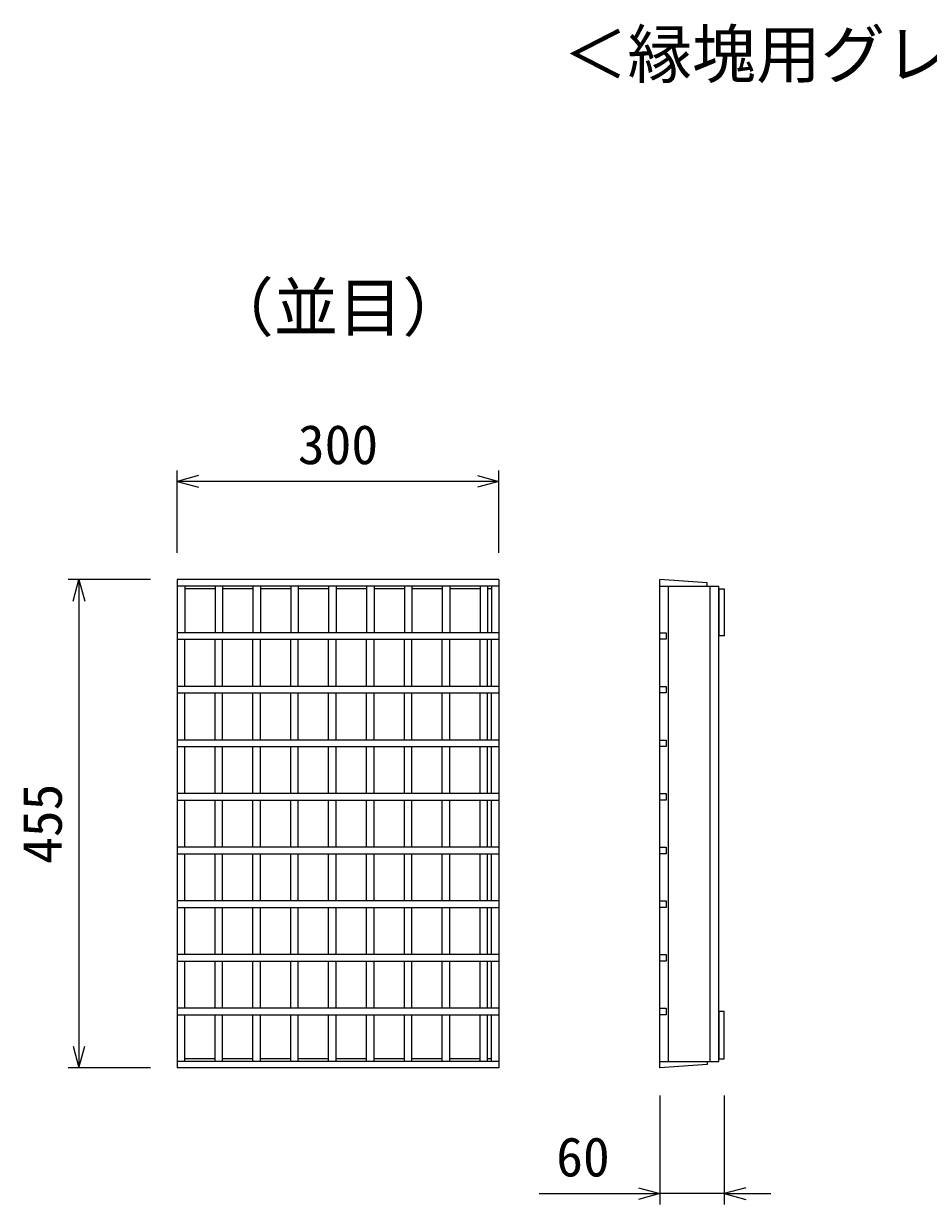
# Model space of a CAD drawing. Units: millimetres, scale not verified. Extents: x -8400 to 8400, y -5940 to 5940.
# Drawn here: x 5275 to 6119, y 180 to 1281 of the extents above; entities that cross this region are included whole.
import ezdxf
from ezdxf.enums import TextEntityAlignment as Align

# ---------------------------------------------------------------- set-up
doc = ezdxf.new("R2010")
doc.units = ezdxf.units.MM
doc.header["$LTSCALE"] = 20
for name, color, linetype, lineweight in [('0-0_DIM', 7, 'Continuous', 25), ('0-2_HATCH', 6, 'Continuous', 25), ('0-5_TXT', 7, 'Continuous', 25)]:
    doc.layers.add(name, color=color, linetype=linetype, lineweight=lineweight)
doc.styles.add('ＭＳ ゴシック', font='')
doc.styles.get('ＭＳ ゴシック').set_extended_font_data('MS Gothic')

msp = doc.modelspace()

# ---------------------------------------------------------------- linework, layer by layer
at = {"layer": '0-0_DIM'}
for p, q in [((5418.23, 787.76), (5418.23, 864.34)), ((5718.23, 787.76), (5718.23, 864.34)), ((5718.23, 854.34), (5418.23, 854.34)), ((5393.23, 762.76), (5316.65, 762.76)), ((5326.65, 762.76), (5326.65, 307.76)), ((5393.23, 307.76), (5316.65, 307.76)), ((5868.23, 282.03), (5868.23, 180.45)), ((5928.23, 282.03), (5928.23, 180.45)), ((5755.62, 190.45), (5868.23, 190.45)), ((5928.23, 190.45), (5868.23, 190.45)), ((5928.23, 190.45), (5971.7, 190.45))]:
    msp.add_line(p, q, dxfattribs=at)
for points in [[(5438.23, 859.7), (5418.23, 854.34), (5438.23, 848.98)], [(5698.23, 859.7), (5718.23, 854.34), (5698.23, 848.98)], [(5321.29, 742.76), (5326.65, 762.76), (5332.01, 742.76)], [(5321.29, 327.76), (5326.65, 307.76), (5332.01, 327.76)], [(5848.23, 195.8), (5868.23, 190.45), (5848.23, 185.09)], [(5948.23, 195.8), (5928.23, 190.45), (5948.23, 185.09)]]:
    msp.add_lwpolyline(points, dxfattribs=at)
at = {"layer": '0-2_HATCH'}
for p, q in [((5418.23, 762.76), (5418.23, 307.76)), ((5718.23, 762.76), (5418.23, 762.76)), ((5718.23, 762.76), (5718.23, 307.76)), ((5868.23, 307.76), (5868.23, 762.76)), ((5718.23, 756.76), (5418.23, 756.76)), ((5425.23, 756.76), (5425.23, 713.26)), ((5453.53, 754.26), (5425.23, 754.26)), ((5453.53, 756.76), (5453.53, 713.26)), ((5460.53, 756.76), (5460.53, 713.26)), ((5488.83, 754.26), (5460.53, 754.26)), ((5488.83, 756.76), (5488.83, 713.26)), ((5495.83, 756.76), (5495.83, 713.26)), ((5524.13, 754.26), (5495.83, 754.26)), ((5524.13, 756.76), (5524.13, 713.26)), ((5531.13, 756.76), (5531.13, 713.26)), ((5559.43, 754.26), (5531.13, 754.26)), ((5559.43, 756.76), (5559.43, 713.26)), ((5566.43, 756.76), (5566.43, 713.26)), ((5594.73, 754.26), (5566.43, 754.26)), ((5594.73, 756.76), (5594.73, 713.26)), ((5601.73, 756.76), (5601.73, 713.26)), ((5630.03, 754.26), (5601.73, 754.26)), ((5630.03, 756.76), (5630.03, 713.26)), ((5637.03, 756.76), (5637.03, 713.26)), ((5665.33, 754.26), (5637.03, 754.26)), ((5665.33, 756.76), (5665.33, 713.26)), ((5672.33, 756.76), (5672.33, 713.26)), ((5700.63, 754.26), (5672.33, 754.26)), ((5700.63, 756.76), (5700.63, 713.26)), ((5707.63, 756.76), (5707.63, 713.26)), ((5711.23, 754.26), (5707.63, 754.26)), ((5711.23, 756.76), (5711.23, 713.26)), ((5868.23, 756.76), (5923.23, 756.76)), ((5876.23, 313.76), (5876.23, 756.76)), ((5915.23, 313.76), (5915.23, 756.76)), ((5923.23, 313.76), (5923.23, 756.76)), ((5923.23, 754.26), (5923.23, 710.26)), ((5718.23, 713.26), (5418.23, 713.26)), ((5418.23, 707.26), (5718.23, 707.26)), ((5425.23, 663.26), (5425.23, 707.26)), ((5453.53, 663.26), (5453.53, 707.26)), ((5460.53, 663.26), (5460.53, 707.26)), ((5488.83, 663.26), (5488.83, 707.26)), ((5495.83, 663.26), (5495.83, 707.26)), ((5524.13, 663.26), (5524.13, 707.26)), ((5531.13, 663.26), (5531.13, 707.26)), ((5559.43, 663.26), (5559.43, 707.26)), ((5566.43, 663.26), (5566.43, 707.26)), ((5594.73, 663.26), (5594.73, 707.26)), ((5601.73, 663.26), (5601.73, 707.26)), ((5630.03, 663.26), (5630.03, 707.26)), ((5637.03, 663.26), (5637.03, 707.26)), ((5665.33, 663.26), (5665.33, 707.26)), ((5672.33, 663.26), (5672.33, 707.26)), ((5700.63, 663.26), (5700.63, 707.26)), ((5707.63, 663.26), (5707.63, 707.26)), ((5711.23, 663.26), (5711.23, 707.26)), ((5718.23, 663.26), (5418.23, 663.26)), ((5418.23, 657.26), (5718.23, 657.26)), ((5425.23, 613.26), (5425.23, 657.26)), ((5453.53, 613.26), (5453.53, 657.26)), ((5460.53, 613.26), (5460.53, 657.26)), ((5488.83, 613.26), (5488.83, 657.26)), ((5495.83, 613.26), (5495.83, 657.26)), ((5524.13, 613.26), (5524.13, 657.26)), ((5531.13, 613.26), (5531.13, 657.26)), ((5559.43, 613.26), (5559.43, 657.26)), ((5566.43, 613.26), (5566.43, 657.26)), ((5594.73, 613.26), (5594.73, 657.26)), ((5601.73, 613.26), (5601.73, 657.26)), ((5630.03, 613.26), (5630.03, 657.26)), ((5637.03, 613.26), (5637.03, 657.26)), ((5665.33, 613.26), (5665.33, 657.26)), ((5672.33, 613.26), (5672.33, 657.26)), ((5700.63, 613.26), (5700.63, 657.26)), ((5707.63, 613.26), (5707.63, 657.26)), ((5711.23, 613.26), (5711.23, 657.26)), ((5718.23, 613.26), (5418.23, 613.26)), ((5418.23, 607.26), (5718.23, 607.26)), ((5425.23, 563.26), (5425.23, 607.26)), ((5453.53, 563.26), (5453.53, 607.26)), ((5460.53, 563.26), (5460.53, 607.26)), ((5488.83, 563.26), (5488.83, 607.26)), ((5495.83, 563.26), (5495.83, 607.26)), ((5524.13, 563.26), (5524.13, 607.26)), ((5531.13, 563.26), (5531.13, 607.26)), ((5559.43, 563.26), (5559.43, 607.26)), ((5566.43, 563.26), (5566.43, 607.26)), ((5594.73, 563.26), (5594.73, 607.26)), ((5601.73, 563.26), (5601.73, 607.26)), ((5630.03, 563.26), (5630.03, 607.26)), ((5637.03, 563.26), (5637.03, 607.26)), ((5665.33, 563.26), (5665.33, 607.26)), ((5672.33, 563.26), (5672.33, 607.26)), ((5700.63, 563.26), (5700.63, 607.26)), ((5707.63, 563.26), (5707.63, 607.26)), ((5711.23, 563.26), (5711.23, 607.26)), ((5718.23, 563.26), (5418.23, 563.26)), ((5418.23, 557.26), (5718.23, 557.26)), ((5425.23, 513.26), (5425.23, 557.26)), ((5453.53, 513.26), (5453.53, 557.26)), ((5460.53, 513.26), (5460.53, 557.26)), ((5488.83, 513.26), (5488.83, 557.26)), ((5495.83, 513.26), (5495.83, 557.26)), ((5524.13, 513.26), (5524.13, 557.26)), ((5531.13, 513.26), (5531.13, 557.26)), ((5559.43, 513.26), (5559.43, 557.26)), ((5566.43, 513.26), (5566.43, 557.26)), ((5594.73, 513.26), (5594.73, 557.26)), ((5601.73, 513.26), (5601.73, 557.26)), ((5630.03, 513.26), (5630.03, 557.26)), ((5637.03, 513.26), (5637.03, 557.26)), ((5665.33, 513.26), (5665.33, 557.26)), ((5672.33, 513.26), (5672.33, 557.26)), ((5700.63, 513.26), (5700.63, 557.26)), ((5707.63, 513.26), (5707.63, 557.26)), ((5711.23, 513.26), (5711.23, 557.26)), ((5718.23, 513.26), (5418.23, 513.26)), ((5418.23, 507.26), (5718.23, 507.26)), ((5425.23, 463.26), (5425.23, 507.26)), ((5453.53, 463.26), (5453.53, 507.26)), ((5460.53, 463.26), (5460.53, 507.26)), ((5488.83, 463.26), (5488.83, 507.26)), ((5495.83, 463.26), (5495.83, 507.26)), ((5524.13, 463.26), (5524.13, 507.26)), ((5531.13, 463.26), (5531.13, 507.26)), ((5559.43, 463.26), (5559.43, 507.26)), ((5566.43, 463.26), (5566.43, 507.26)), ((5594.73, 463.26), (5594.73, 507.26)), ((5601.73, 463.26), (5601.73, 507.26)), ((5630.03, 463.26), (5630.03, 507.26)), ((5637.03, 463.26), (5637.03, 507.26)), ((5665.33, 463.26), (5665.33, 507.26)), ((5672.33, 463.26), (5672.33, 507.26)), ((5700.63, 463.26), (5700.63, 507.26)), ((5707.63, 463.26), (5707.63, 507.26)), ((5711.23, 463.26), (5711.23, 507.26)), ((5718.23, 463.26), (5418.23, 463.26)), ((5418.23, 457.26), (5718.23, 457.26)), ((5425.23, 413.26), (5425.23, 457.26)), ((5453.53, 413.26), (5453.53, 457.26)), ((5460.53, 413.26), (5460.53, 457.26)), ((5488.83, 413.26), (5488.83, 457.26)), ((5495.83, 413.26), (5495.83, 457.26)), ((5524.13, 413.26), (5524.13, 457.26)), ((5531.13, 413.26), (5531.13, 457.26)), ((5559.43, 413.26), (5559.43, 457.26)), ((5566.43, 413.26), (5566.43, 457.26)), ((5594.73, 413.26), (5594.73, 457.26)), ((5601.73, 413.26), (5601.73, 457.26)), ((5630.03, 413.26), (5630.03, 457.26)), ((5637.03, 413.26), (5637.03, 457.26)), ((5665.33, 413.26), (5665.33, 457.26)), ((5672.33, 413.26), (5672.33, 457.26)), ((5700.63, 413.26), (5700.63, 457.26)), ((5707.63, 413.26), (5707.63, 457.26)), ((5711.23, 413.26), (5711.23, 457.26)), ((5718.23, 413.26), (5418.23, 413.26)), ((5418.23, 407.26), (5718.23, 407.26)), ((5425.23, 363.26), (5425.23, 407.26)), ((5453.53, 363.26), (5453.53, 407.26)), ((5460.53, 363.26), (5460.53, 407.26)), ((5488.83, 363.26), (5488.83, 407.26)), ((5495.83, 363.26), (5495.83, 407.26)), ((5524.13, 363.26), (5524.13, 407.26)), ((5531.13, 363.26), (5531.13, 407.26)), ((5559.43, 363.26), (5559.43, 407.26)), ((5566.43, 363.26), (5566.43, 407.26)), ((5594.73, 363.26), (5594.73, 407.26)), ((5601.73, 363.26), (5601.73, 407.26)), ((5630.03, 363.26), (5630.03, 407.26)), ((5637.03, 363.26), (5637.03, 407.26)), ((5665.33, 363.26), (5665.33, 407.26)), ((5672.33, 363.26), (5672.33, 407.26)), ((5700.63, 363.26), (5700.63, 407.26)), ((5707.63, 363.26), (5707.63, 407.26)), ((5711.23, 363.26), (5711.23, 407.26)), ((5718.23, 363.26), (5418.23, 363.26)), ((5418.23, 357.26), (5718.23, 357.26)), ((5425.23, 313.76), (5425.23, 357.26)), ((5453.53, 313.76), (5453.53, 357.26)), ((5460.53, 313.76), (5460.53, 357.26)), ((5488.83, 313.76), (5488.83, 357.26)), ((5495.83, 313.76), (5495.83, 357.26)), ((5524.13, 313.76), (5524.13, 357.26)), ((5531.13, 313.76), (5531.13, 357.26)), ((5559.43, 313.76), (5559.43, 357.26)), ((5566.43, 313.76), (5566.43, 357.26)), ((5594.73, 313.76), (5594.73, 357.26)), ((5601.73, 313.76), (5601.73, 357.26)), ((5630.03, 313.76), (5630.03, 357.26)), ((5637.03, 313.76), (5637.03, 357.26)), ((5665.33, 313.76), (5665.33, 357.26)), ((5672.33, 313.76), (5672.33, 357.26)), ((5700.63, 313.76), (5700.63, 357.26)), ((5707.63, 313.76), (5707.63, 357.26)), ((5711.23, 313.76), (5711.23, 357.26)), ((5928.23, 360.26), (5923.23, 360.26)), ((5923.23, 360.26), (5923.23, 316.26)), ((5928.23, 316.26), (5928.23, 360.26)), ((5718.23, 313.76), (5418.23, 313.76)), ((5453.53, 316.26), (5425.23, 316.26)), ((5488.83, 316.26), (5460.53, 316.26)), ((5524.13, 316.26), (5495.83, 316.26)), ((5559.43, 316.26), (5531.13, 316.26)), ((5594.73, 316.26), (5566.43, 316.26)), ((5630.03, 316.26), (5601.73, 316.26)), ((5665.33, 316.26), (5637.03, 316.26)), ((5700.63, 316.26), (5672.33, 316.26)), ((5711.23, 316.26), (5707.63, 316.26)), ((5868.23, 313.76), (5923.23, 313.76)), ((5923.23, 316.26), (5928.23, 316.26)), ((5718.23, 307.76), (5418.23, 307.76))]:
    msp.add_line(p, q, dxfattribs=at)
for points in [[(5912.23, 756.76), (5912.23, 759.76), (5868.23, 762.76)], [(5923.23, 754.26), (5928.23, 754.26), (5928.23, 710.26), (5923.23, 710.26)], [(5868.23, 713.26), (5874.23, 713.26), (5874.23, 707.26), (5868.23, 707.26)], [(5868.23, 663.26), (5874.23, 663.26), (5874.23, 657.26), (5868.23, 657.26)], [(5868.23, 613.26), (5874.23, 613.26), (5874.23, 607.26), (5868.23, 607.26)], [(5868.23, 563.26), (5874.23, 563.26), (5874.23, 557.26), (5868.23, 557.26)], [(5868.23, 513.26), (5874.23, 513.26), (5874.23, 507.26), (5868.23, 507.26)], [(5868.23, 463.26), (5874.23, 463.26), (5874.23, 457.26), (5868.23, 457.26)], [(5868.23, 413.26), (5874.23, 413.26), (5874.23, 407.26), (5868.23, 407.26)], [(5868.23, 363.26), (5874.23, 363.26), (5874.23, 357.26), (5868.23, 357.26)], [(5912.23, 313.76), (5912.23, 310.76), (5868.23, 307.76)]]:
    msp.add_lwpolyline(points, dxfattribs=at)

# ---------------------------------------------------------------- texts
at = {"layer": '0-0_DIM', "style": 'ＭＳ ゴシック'}
for s, p in [('300', (5530.73, 859.34)), ('60', (5771.6, 195.45))]:
    msp.add_text(s, height=36.66, dxfattribs=at).set_placement(p, align=Align.BOTTOM_LEFT)
msp.add_text('455', height=36.66, rotation=90, dxfattribs=at).set_placement((5321.65, 497.76), align=Align.BOTTOM_LEFT)
at = {"layer": '0-5_TXT', "style": 'ＭＳ ゴシック'}
for s, p in [('＜縁塊用グレーチング＞', (5778.09, 1217.31)), ('（並目）', (5448.23, 981.41))]:
    msp.add_text(s, height=43.99, dxfattribs=at).set_placement(p, align=Align.BOTTOM_LEFT)

doc.saveas('drawing.dxf')
